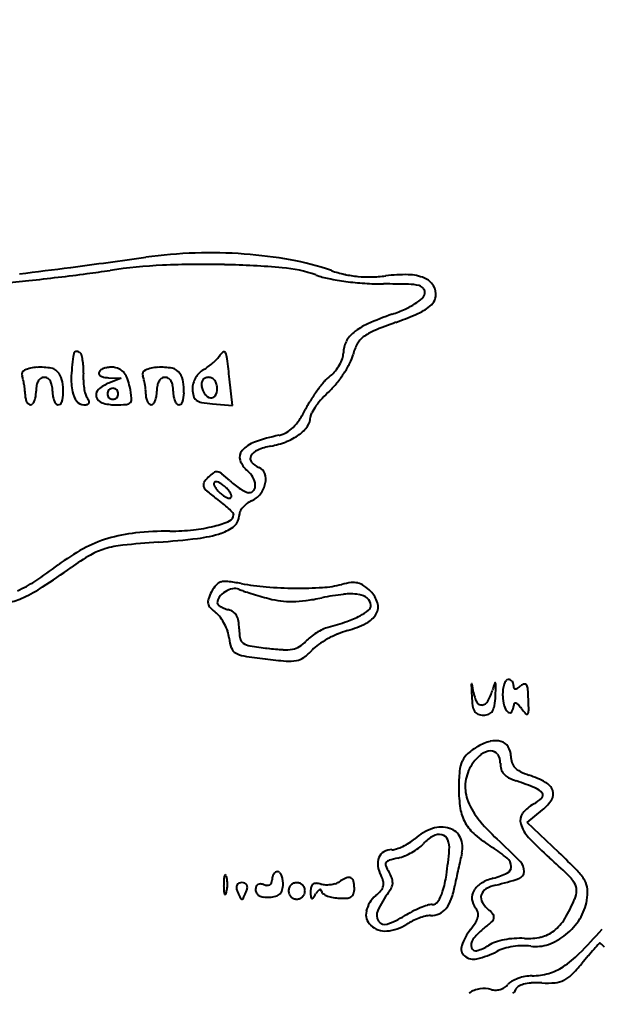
# Model space of a CAD drawing. Header units: millimetres. Extents: x 56222 to 3066687, y -650199 to -121287.
# Drawn here: x 135221.38 to 135228.32, y -182836.89 to -182825.27 of the extents above; entities that cross this region are included whole.
import ezdxf

# ---------------------------------------------------------------- set-up
doc = ezdxf.new("R2010")
doc.units = ezdxf.units.MM
doc.header["$MEASUREMENT"] = 0

msp = doc.modelspace()

# ---------------------------------------------------------------- linework, layer by layer
for p, q in [((135222.44, -182829.545), (135222.591, -182829.549)), ((135222.591, -182829.549), (135222.444, -182829.609)), ((135223.921, -182829.876), (135223.887, -182829.561)), ((135223.683, -182829.856), (135223.921, -182829.876)), ((135227.446, -182834.858), (135227.627, -182834.709)), ((135227.822, -182835.216), (135227.446, -182834.858))]:
    msp.add_line(p, q)
for centre, radius, start, end in [((135192.667, -182604.85), 225.293, 277.47815, 277.70871), ((135223.673, -182833.919), 5.866, 91.9104, 97.7086), ((135223.664, -182833.644), 5.591, 85.8991, 91.9104), ((135223.702, -182833.119), 5.064, 79.6001, 85.8992), ((135223.347, -182834.127), 5.931, 92.5025, 98.5994), ((135223.577, -182839.398), 11.207, 88.7156, 92.5025), ((135223.577, -182839.433), 11.241, 85.1983, 88.7157), ((135223.995, -182831.522), 3.441, 71.1844, 79.6001), ((135215.422, -182778.207), 50.449, 276.7781, 277.4782), ((135217.951, -182795.869), 32.708, 276.8303, 277.4374), ((135220.409, -182814.698), 13.719, 277.4375, 278.5994), ((135224.384, -182829.817), 1.592, 70.3155, 85.1983), ((135225.293, -182827.276), 1.107, 250.3154, 258.57), ((135225.595, -182826.825), 1.522, 251.1844, 257.4141), ((135225.544, -182827.055), 1.286, 257.4141, 264.4815), ((135225.548, -182827.012), 1.329, 264.4816, 271.4246), ((135225.538, -182826.588), 1.754, 271.4247, 277.0649), ((135225.981, -182830.167), 1.853, 88.6609, 97.065), ((135226.012, -182828.849), 0.535, 67.4658, 88.661), ((135219.413, -182809.367), 19.131, 275.3033, 276.2267), ((135217.827, -182794.837), 33.747, 276.2267, 276.8303), ((135225.669, -182825.42), 3, 258.57, 262.4907), ((135225.734, -182824.921), 3.504, 262.4908, 266.1996), ((135225.736, -182824.902), 3.523, 266.1996, 269.8934), ((135225.704, -182841.633), 13.208, 88.6093, 89.8934), ((135226.01, -182829.047), 0.619, 76.7376, 88.6094), ((135226.13, -182828.538), 0.0954, 36.6502, 76.7375), ((135226.129, -182828.568), 0.23, 32.0673, 67.4657), ((135226.16, -182828.549), 0.194, 351.8186, 32.0672), ((135226.119, -182828.521), 0.103, 312.4453, 349.1062), ((135226.146, -182828.526), 0.0759, 349.1062, 36.6502), ((135225.596, -182827.853), 0.955, 294.1181, 302.3019), ((135225.794, -182828.166), 0.584, 302.302, 312.4452), ((135226.057, -182828.44), 0.337, 302.8778, 320.5952), ((135226.195, -182828.554), 0.158, 320.5952, 351.8186), ((135227.31, -182832.923), 4.393, 109.6712, 113.744), ((135225.104, -182826.754), 2.159, 289.6711, 294.1181), ((135224.092, -182823.98), 5.218, 289.9924, 292.6843), ((135225.772, -182827.999), 0.862, 292.6843, 302.8778), ((135225.853, -182829.611), 0.775, 113.744, 128.4513), ((135228.209, -182835.297), 6.825, 109.9924, 112.3731), ((135225.58, -182829.267), 0.336, 128.4513, 152.9827), ((135225.829, -182829.513), 0.57, 112.3731, 127.0469), ((135225.544, -182829.249), 0.295, 152.9826, 180), ((135225.931, -182829.417), 0.586, 152.0182, 165.4727), ((135225.64, -182829.263), 0.256, 127.0469, 152.0182), ((135224.728, -182829.689), 2.737, 170.9438, 176.5185), ((135222.059, -182829.264), 0.0346, 139.1046, 170.9439), ((135222.056, -182829.26), 0.0295, 103.228, 139.1047), ((135222.059, -182829.274), 0.0434, 74.8656, 103.228), ((135222.047, -182829.318), 0.0889, 58.2825, 74.8656), ((135222.066, -182829.287), 0.0532, 19.0668, 58.2826), ((135223.949, -182829.409), 0.221, 129.4753, 147.5755), ((135223.82, -182829.253), 0.0193, 24.81, 129.4752), ((135223.611, -182829.349), 0.25, 7.0926, 24.81), ((135225.045, -182829.249), 0.203, 340.8183, 0), ((135221.715, -182829.409), 0.424, 10.5672, 19.0669), ((135221.581, -182829.434), 0.56, 2.6312, 10.5671), ((135223.18, -182828.784), 0.775, 305.4573, 310.5812), ((135223.224, -182828.836), 0.707, 310.5813, 315.8241), ((135223.56, -182829.161), 0.24, 315.8242, 327.5756), ((135209.39, -182831.119), 14.581, 6.1342, 7.0927), ((135224.805, -182829.165), 0.457, 330.3513, 340.8184), ((135224.166, -182828.778), 1.303, 326.8984, 332.9387), ((135224.889, -182829.147), 0.49, 332.9388, 345.4726), ((135221.457, -182829.504), 0.0538, 111.8686, 200.9936), ((135221.614, -182829.894), 0.474, 93.5963, 111.8686), ((135221.627, -182830.11), 0.69, 79.1137, 93.5964), ((135221.731, -182829.572), 0.142, 32.4491, 79.1137), ((135221.612, -182829.647), 0.283, 10.5385, 32.4492), ((135222.941, -182829.542), 0.802, 176.4339, 182.6874), ((135221.363, -182829.444), 0.779, 356.434, 2.6312), ((135222.363, -182829.491), 0.037, 148.2826, 192.8758), ((135222.364, -182829.491), 0.0388, 192.8758, 235.909), ((135222.392, -182829.509), 0.0715, 118.6788, 148.2826), ((135222.456, -182829.625), 0.204, 105.1396, 118.6789), ((135222.471, -182829.681), 0.261, 93.0391, 105.1397), ((135222.472, -182829.706), 0.287, 81.75, 93.0392), ((135222.486, -182829.61), 0.189, 60.7395, 81.75), ((135222.495, -182829.593), 0.17, 38.0016, 60.7396), ((135222.431, -182829.644), 0.252, 19.9979, 38.0016), ((135222.901, -182829.504), 0.0538, 111.8686, 200.9936), ((135223.057, -182829.894), 0.474, 93.5963, 111.8686), ((135223.071, -182830.11), 0.69, 79.1137, 93.5964), ((135223.174, -182829.572), 0.142, 32.4491, 79.1137), ((135223.056, -182829.647), 0.283, 10.5385, 32.4492), ((135223.744, -182829.696), 0.302, 136.7266, 150.2551), ((135223.678, -182829.634), 0.211, 119.0081, 136.7266), ((135223.299, -182828.951), 0.57, 299.0081, 305.4572), ((135224.849, -182829.213), 0.394, 308.1886, 320.3039), ((135224.763, -182829.141), 0.506, 320.3038, 330.3514), ((135224.074, -182828.718), 1.412, 320.9941, 326.8984), ((135221.085, -182829.647), 0.345, 13.2005, 20.9936), ((135220.571, -182829.768), 0.873, 9.3011, 13.2005), ((135221.737, -182829.666), 0.158, 149.0362, 169.1998), ((135221.683, -182829.634), 0.0962, 122.0077, 149.0362), ((135221.673, -182829.618), 0.0767, 90, 122.0076), ((135221.673, -182829.618), 0.0767, 57.9924, 90), ((135221.663, -182829.634), 0.0962, 30.9638, 57.9923), ((135221.609, -182829.666), 0.158, 10.8002, 30.9638), ((135221.313, -182829.703), 0.587, 357.8561, 10.5385), ((135222.734, -182829.568), 0.739, 176.5185, 191.2897), ((135222.936, -182829.542), 0.797, 182.6873, 188.9718), ((135222.599, -182829.994), 0.415, 111.8977, 132.0463), ((135222.401, -182829.436), 0.104, 235.9091, 259.2362), ((135222.45, -182829.18), 0.365, 259.2363, 268.4276), ((135222.02, -182829.793), 0.689, 11.4917, 19.9978), ((135222.528, -182829.647), 0.345, 13.2005, 20.9936), ((135222.014, -182829.768), 0.873, 9.3011, 13.2005), ((135223.18, -182829.666), 0.158, 149.0362, 169.1998), ((135223.127, -182829.634), 0.0962, 122.0077, 149.0362), ((135223.116, -182829.618), 0.0767, 90, 122.0076), ((135223.116, -182829.618), 0.0767, 57.9924, 90), ((135223.106, -182829.634), 0.0962, 30.9638, 57.9923), ((135223.053, -182829.666), 0.158, 10.8002, 30.9638), ((135222.756, -182829.703), 0.587, 357.8561, 10.5385), ((135223.68, -182829.679), 0.236, 163.6367, 180), ((135223.75, -182829.7), 0.309, 150.2551, 163.6365), ((135223.685, -182829.625), 0.133, 171.9433, 190.9757), ((135223.629, -182829.617), 0.0763, 143.1378, 171.9434), ((135223.623, -182829.613), 0.0695, 112.6503, 143.1378), ((135223.636, -182829.644), 0.103, 90, 112.6504), ((135223.636, -182829.63), 0.0895, 62.5746, 90), ((135223.632, -182829.638), 0.0985, 37.06, 62.5746), ((135223.608, -182829.657), 0.129, 15.2005, 37.0599), ((135226.288, -182830.693), 1.68, 138.8791, 143.3139), ((135225.411, -182829.928), 0.516, 128.1886, 138.8791), ((135224.397, -182828.98), 0.996, 313.3233, 320.994), ((135220.524, -182829.775), 0.921, 5.4487, 9.3011), ((135220.864, -182829.743), 0.58, 360, 5.4487), ((135221.161, -182829.705), 0.414, 351.2653, 0), ((135221.94, -182829.705), 0.365, 169.1998, 180), ((135221.406, -182829.705), 0.365, 360, 10.8002), ((135222.185, -182829.705), 0.414, 180, 188.7347), ((135221.442, -182829.708), 0.459, 343.8974, 357.8561), ((135222.28, -182829.658), 0.276, 191.2897, 217.5214), ((135222.81, -182829.562), 0.67, 188.9717, 195.5042), ((135222.379, -182829.75), 0.0873, 132.0464, 195.8084), ((135222.492, -182829.738), 0.0651, 157.376, 180), ((135222.493, -182829.738), 0.0661, 134.9999, 157.3759), ((135222.493, -182829.738), 0.0661, 112.6241, 135.0001), ((135222.493, -182829.737), 0.0651, 90, 112.624), ((135222.493, -182829.737), 0.0651, 67.376, 90), ((135222.493, -182829.738), 0.0661, 44.9999, 67.3759), ((135222.493, -182829.738), 0.0661, 22.6241, 45.0001), ((135222.493, -182829.738), 0.0651, 360, 22.624), ((135220.894, -182830.022), 1.838, 7.2629, 11.4917), ((135221.968, -182829.775), 0.921, 5.4487, 9.3011), ((135222.307, -182829.743), 0.58, 360, 5.4487), ((135222.604, -182829.705), 0.414, 351.2653, 0), ((135223.383, -182829.705), 0.365, 169.1998, 180), ((135222.849, -182829.705), 0.365, 360, 10.8002), ((135223.628, -182829.705), 0.414, 180, 188.7347), ((135222.885, -182829.708), 0.459, 343.8974, 357.8561), ((135223.777, -182829.679), 0.332, 180, 194.5119), ((135223.804, -182829.602), 0.255, 190.9757, 214.0036), ((135223.586, -182829.678), 0.154, 327.9553, 0.0001), ((135223.531, -182829.678), 0.209, 0, 15.2005), ((135226.43, -182830.799), 1.856, 143.3139, 147.6557), ((135226.096, -182830.781), 1.48, 133.3233, 138.1149), ((135221.685, -182829.743), 0.242, 180, 191.486), ((135221.6, -182829.76), 0.155, 191.4859, 207.5339), ((135221.548, -182829.787), 0.0969, 207.5339, 228.1677), ((135221.425, -182829.769), 0.141, 321.0439, 338.1986), ((135221.331, -182829.731), 0.242, 338.1985, 351.2652), ((135222.015, -182829.731), 0.242, 188.7348, 201.8015), ((135221.921, -182829.769), 0.141, 201.8014, 218.9561), ((135221.837, -182829.822), 0.047, 270, 343.8973), ((135222.147, -182829.76), 0.109, 217.5214, 270), ((135222.302, -182829.703), 0.142, 195.5042, 216.1105), ((135222.025, -182829.905), 0.2, 23.8935, 36.1105), ((135222.182, -182829.836), 0.0285, 282.9615, 334.2254), ((135222.181, -182829.836), 0.0299, 334.2255, 23.8936), ((135222.396, -182829.746), 0.105, 195.8085, 252.4172), ((135222.517, -182829.361), 0.508, 252.4172, 270), ((135222.492, -182829.738), 0.0651, 180, 202.624), ((135222.493, -182829.737), 0.0661, 202.6241, 225.0001), ((135222.493, -182829.737), 0.0661, 224.9999, 247.3759), ((135222.493, -182829.738), 0.0651, 247.376, 270), ((135222.493, -182829.738), 0.0651, 270, 292.624), ((135222.493, -182829.737), 0.0661, 292.6241, 315.0001), ((135222.493, -182829.737), 0.0661, 314.9999, 337.3759), ((135222.493, -182829.738), 0.0651, 337.376, 0), ((135222.651, -182829.797), 0.0676, 274.031, 320.1462), ((135222.652, -182829.798), 0.0657, 320.1463, 7.2628), ((135223.128, -182829.743), 0.242, 180, 191.486), ((135223.043, -182829.76), 0.155, 191.4859, 207.5339), ((135222.992, -182829.787), 0.0969, 207.5339, 228.1677), ((135222.868, -182829.769), 0.141, 321.0439, 338.1986), ((135222.774, -182829.731), 0.242, 338.1985, 351.2652), ((135223.458, -182829.731), 0.242, 188.7348, 201.8015), ((135223.365, -182829.769), 0.141, 201.8014, 218.9561), ((135223.28, -182829.822), 0.047, 270, 343.8973), ((135223.54, -182829.74), 0.0881, 194.512, 233.4389), ((135223.58, -182829.687), 0.155, 233.4389, 260.0857), ((135223.804, -182828.407), 1.454, 260.0857, 265.2264), ((135223.673, -182829.69), 0.0961, 214.0036, 261.6142), ((135223.667, -182829.729), 0.0576, 261.6141, 327.9554), ((135226.059, -182830.564), 1.417, 147.6556, 152.971), ((135225.846, -182830.557), 1.145, 138.1149, 143.9244), ((135221.509, -182829.831), 0.0376, 228.1678, 270), ((135221.509, -182829.837), 0.0323, 270, 321.0438), ((135221.837, -182829.837), 0.0323, 218.9562, 270), ((135222.147, -182829.685), 0.184, 270, 282.9616), ((135222.517, -182827.903), 1.966, 270, 274.0309), ((135222.952, -182829.831), 0.0376, 228.1678, 270), ((135222.952, -182829.837), 0.0323, 270, 321.0438), ((135223.28, -182829.837), 0.0323, 218.9562, 270), ((135223.606, -182829.313), 1.337, 326.6323, 332.971), ((135224.955, -182830.014), 0.1, 149.7107, 180.0001), ((135225.691, -182830.444), 0.952, 143.9244, 149.7107), ((135224.259, -182829.743), 0.554, 314.3987, 326.6323), ((135224.667, -182830.014), 0.187, 324.6011, 360), ((135224.41, -182829.92), 0.321, 282.0653, 299.2974), ((135224.38, -182829.866), 0.382, 299.2973, 314.3987), ((135224.452, -182829.861), 0.452, 306.238, 324.6011), ((135224.306, -182830.655), 0.36, 109.2228, 138.3299), ((135224.98, -182832.589), 2.409, 102.0652, 109.2228), ((135224.191, -182829.35), 1.03, 280.5131, 291.3438), ((135224.321, -182829.682), 0.673, 291.3438, 306.238), ((135224.124, -182830.493), 0.117, 138.33, 198.9283), ((135224.288, -182830.562), 0.166, 112.7242, 150.557), ((135224.518, -182831.11), 0.76, 100.5131, 112.7241), ((135224.281, -182830.439), 0.283, 198.9283, 230.3098), ((135224.201, -182830.513), 0.0658, 150.5571, 219.4893), ((135223.906, -182830.89), 0.304, 30.7122, 50.3098), ((135224.31, -182830.423), 0.207, 219.4894, 249.0064), ((135224.193, -182830.73), 0.122, 19.6588, 69.0064), ((135223.891, -182830.993), 0.365, 135, 147.8714), ((135223.971, -182831.073), 0.478, 124.9115, 135), ((135223.735, -182830.734), 0.0653, 81.1803, 124.9116), ((135223.728, -182830.778), 0.11, 50.7742, 81.1802), ((135222.673, -182832.07), 1.777, 46.7882, 50.7742), ((135224.518, -182830.107), 0.917, 226.7882, 232.0864), ((135223.99, -182830.84), 0.206, 4.4949, 30.7122), ((135224.102, -182830.762), 0.218, 347.7858, 19.6589), ((135223.627, -182830.827), 0.0528, 147.8714, 201.3921), ((135223.694, -182830.801), 0.125, 201.3919, 230.5175), ((135223.726, -182830.812), 0.0258, 142.2134, 189.2724), ((135223.788, -182830.802), 0.0885, 189.2723, 211.2023), ((135223.723, -182830.81), 0.0224, 90, 142.2134), ((135223.983, -182830.684), 0.317, 211.2024, 219.6902), ((135223.723, -182830.861), 0.0736, 65.1998, 90.0001), ((135224.02, -182830.653), 0.365, 219.6902, 227.8841), ((135223.633, -182831.057), 0.29, 56.2497, 65.1998), ((135223.597, -182831.112), 0.355, 47.8841, 56.2497), ((135223.59, -182831.119), 0.365, 39.6902, 47.8841), ((135223.627, -182831.088), 0.317, 31.2024, 39.6902), ((135224.433, -182830.215), 0.779, 232.0865, 238.0732), ((135224.362, -182830.33), 0.644, 238.0732, 244.1849), ((135224.121, -182830.849), 0.0693, 270, 323.4632), ((135224.097, -182830.832), 0.0989, 323.4633, 4.4949), ((135224.013, -182830.743), 0.309, 321.8788, 347.7859), ((135225.433, -182828.689), 2.861, 230.5175, 233.5233), ((135222.568, -182832.565), 1.959, 50.6286, 53.5233), ((135224.014, -182830.66), 0.355, 227.8841, 236.2497), ((135223.978, -182830.714), 0.29, 236.2497, 245.1998), ((135223.887, -182830.911), 0.0736, 245.1998, 270.0001), ((135223.887, -182830.962), 0.0224, 270, 322.2134), ((135223.822, -182830.97), 0.0885, 9.2723, 31.2023), ((135223.884, -182830.96), 0.0258, 322.2134, 9.2724), ((135224.121, -182830.827), 0.0914, 244.1849, 269.9999), ((135224.039, -182830.763), 0.276, 293.6881, 321.8788), ((135223.038, -182831.992), 1.218, 46.4969, 50.6287), ((135223.005, -182832.027), 1.266, 43.2618, 46.497), ((135224.233, -182831.251), 0.244, 140.3486, 154.5667), ((135224.269, -182831.28), 0.29, 127.2384, 140.3485), ((135224.261, -182831.27), 0.278, 113.6882, 127.2385), ((135223.857, -182831.183), 0.079, 293.2615, 360), ((135223.902, -182831.183), 0.0347, 360, 43.2618), ((135223.845, -182831.194), 0.157, 310.1273, 0), ((135224.114, -182831.194), 0.112, 154.5668, 180), ((135223.272, -182829.633), 1.739, 276.0475, 284.3675), ((135223.392, -182830.1), 1.258, 284.3676, 293.2614), ((135223.644, -182830.955), 0.47, 288.0754, 310.1273), ((135222.883, -182832.961), 1.561, 106.8053, 118.5267), ((135222.951, -182833.183), 1.793, 95.9986, 106.8052), ((135223.175, -182835.319), 3.941, 90, 95.9985), ((135222.335, -182821.846), 9.689, 274.1379, 276.9411), ((135223.175, -182828.715), 2.663, 270, 276.0474), ((135223.324, -182829.978), 1.498, 276.9411, 288.0754), ((135223.266, -182833.664), 2.362, 118.5268, 127.121), ((135222.609, -182832.314), 0.755, 106.2364, 120.5351), ((135222.732, -182832.736), 1.195, 95.8112, 106.2364), ((135224.082, -182846.003), 14.531, 94.138, 95.8112), ((135223.918, -182834.533), 3.332, 120.5351, 125.2843), ((135218.666, -182827.587), 5.259, 303.3939, 307.121), ((135215.821, -182823.09), 10.686, 303.0747, 305.2844), ((135220.86, -182830.915), 1.273, 292.7019, 303.394), ((135220.676, -182830.545), 1.79, 294.7917, 303.0747), ((135224.065, -182832.312), 0.445, 139.3754, 151.8451), ((135223.816, -182832.098), 0.117, 105.627, 139.3754), ((135223.842, -182832.192), 0.214, 83.2278, 105.6269), ((135223.581, -182834.387), 2.424, 79.4538, 83.2279), ((135224.558, -182829.141), 2.912, 259.4539, 265.4436), ((135224.711, -182827.215), 4.844, 265.4436, 269.5348), ((135224.709, -182827.484), 4.575, 269.5349, 273.615), ((135224.919, -182830.807), 1.246, 273.6151, 284.3564), ((135225.442, -182832.851), 0.864, 96.7205, 104.3563), ((135225.368, -182832.223), 0.232, 76.4281, 96.7204), ((135225.374, -182832.2), 0.208, 54.6711, 76.4281), ((135225.137, -182832.534), 0.618, 44.9999, 54.6712), ((135221.059, -182831.376), 0.875, 281.9889, 294.7917), ((135224.245, -182832.409), 0.65, 151.8451, 160.0422), ((135223.853, -182832.236), 0.113, 141.6493, 180), ((135223.982, -182832.339), 0.278, 122.0435, 141.6494), ((135223.986, -182832.345), 0.286, 102.707, 122.0435), ((135223.951, -182832.19), 0.127, 67.2439, 102.707), ((135224.293, -182831.375), 0.757, 247.244, 251.6894), ((135225.612, -182827.388), 4.957, 251.6894, 252.7986), ((135225.791, -182826.81), 5.562, 252.7987, 253.9306), ((135225.788, -182826.821), 5.55, 253.9306, 255.0643), ((135224.442, -182829.522), 2.709, 277.6316, 281.6701), ((135225.597, -182835.116), 3.003, 96.6266, 101.6701), ((135225.329, -182832.813), 0.685, 81.5137, 96.6265), ((135225.397, -182832.363), 0.23, 52.5577, 81.5137), ((135225.339, -182832.331), 0.331, 17.0069, 45), ((135223.731, -182832.222), 0.102, 160.0422, 192.1607), ((135223.732, -182832.222), 0.103, 192.1607, 224.0861), ((135223.766, -182832.236), 0.0264, 180, 227.8869), ((135223.878, -182832.112), 0.194, 227.8869, 238.9021), ((135223.925, -182832.035), 0.284, 238.902, 248.4617), ((135224.624, -182831.187), 1.032, 255.0643, 263.0136), ((135224.627, -182831.157), 1.062, 263.0136, 270.795), ((135224.623, -182830.879), 1.34, 270.795, 277.6316), ((135225.473, -182832.263), 0.103, 360, 52.5577), ((135225.498, -182832.263), 0.0781, 308.7763, 0), ((135225.501, -182832.282), 0.163, 329.4167, 17.0069), ((135224.136, -182831.831), 0.665, 224.0862, 232.1476), ((135223.556, -182832.576), 0.279, 36.482, 52.1476), ((135223.982, -182831.89), 0.44, 248.4618, 255.3451), ((135223.822, -182832.503), 0.194, 55.7416, 75.345), ((135223.855, -182832.454), 0.134, 29.9054, 55.7417), ((135223.805, -182832.482), 0.192, 9.1221, 29.9055), ((135224.896, -182831.323), 1.2, 289.1239, 297.3458), ((135225.172, -182831.857), 0.599, 297.3457, 308.7764), ((135225.384, -182832.213), 0.299, 297.1265, 329.4168), ((135223.324, -182832.748), 0.567, 27.277, 36.482), ((135223.298, -182832.761), 0.597, 18.2501, 27.277), ((135223.424, -182832.544), 0.578, 360, 9.1221), ((135223.977, -182828.671), 4.007, 285.7748, 289.1239), ((135224.98, -182831.425), 1.184, 285.5187, 297.1265), ((135223.485, -182832.699), 0.4, 6.0472, 18.25), ((135224.601, -182832.544), 0.599, 180, 191.0294), ((135225.369, -182833.298), 0.832, 122.114, 128.0566), ((135225.358, -182833.281), 0.812, 116.1288, 122.1139), ((135225.172, -182832.903), 0.39, 105.7747, 116.1288), ((135225.707, -182833.844), 1.345, 113.0812, 118.865), ((135225.548, -182833.472), 0.94, 105.5187, 113.0813), ((135224.412, -182832.601), 0.532, 186.0472, 198.9252), ((135224.102, -182832.641), 0.0905, 191.0294, 235.5179), ((135224.164, -182832.55), 0.201, 235.5179, 260.763), ((135224.921, -182827.896), 4.916, 260.763, 263.2457), ((135224.598, -182832.549), 0.242, 280.4322, 301.4354), ((135224.536, -182832.448), 0.361, 301.4353, 317.0268), ((135225.151, -182833.021), 0.48, 128.0566, 137.0268), ((135225.217, -182833.12), 0.47, 124.7765, 137.001), ((135225.658, -182833.755), 1.243, 118.8649, 124.7765), ((135224.013, -182832.738), 0.11, 198.9251, 240.2257), ((135224.103, -182832.581), 0.291, 240.2257, 261.0373), ((135225.257, -182825.26), 7.703, 261.0373, 262.9766), ((135224.71, -182829.681), 3.118, 263.2456, 266.6661), ((135224.556, -182832.322), 0.473, 266.6662, 280.4322), ((135224.368, -182832.328), 0.691, 306.1808, 317.0009), ((135225.095, -182826.578), 6.374, 262.9766, 265.2274), ((135224.602, -182832.477), 0.455, 265.2273, 280.7232), ((135224.646, -182832.709), 0.219, 280.7232, 306.1808), ((135226.816, -182833.219), 0.0396, 154.996, 182.0031), ((135250.739, -182832.382), 23.977, 182.003, 182.3042), ((135226.783, -182833.203), 0.00292, 9.9366, 154.9962), ((135217.083, -182834.903), 9.85, 9.3583, 9.9365), ((135229.696, -182834.066), 2.78, 161.6917, 163.4772), ((135227.062, -182833.195), 0.00521, 26.159, 161.6919), ((135215.505, -182832.712), 11.578, 356.8595, 357.4941), ((135227.019, -182833.216), 0.0531, 357.494, 26.1588), ((135227.488, -182833.313), 0.335, 161.565, 172.7542), ((135227.356, -182833.269), 0.196, 147.2118, 161.5651), ((135227.217, -182833.179), 0.03, 90, 147.2116), ((135227.217, -182833.208), 0.0583, 64.5571, 90), ((135227.213, -182833.216), 0.0672, 41.6983, 64.557), ((135227.208, -182833.22), 0.0742, 20.0831, 41.6984), ((135227.201, -182833.223), 0.0819, 359.9999, 20.083), ((135227.435, -182833.306), 0.105, 103.9014, 129.6901), ((135227.416, -182833.229), 0.025, 29.9381, 103.9015), ((135227.33, -182833.278), 0.124, 4.7892, 29.938), ((135227.212, -182833.233), 0.415, 189.3583, 206.7685), ((135226.417, -182833.094), 0.64, 330.5284, 343.4772), ((135227.749, -182833.346), 0.598, 172.7542, 180), ((135227.372, -182833.223), 0.09, 180, 199.293), ((135227.303, -182833.247), 0.016, 199.2931, 268.1946), ((135227.303, -182833.221), 0.0424, 268.1946, 303.8513), ((135227.048, -182832.84), 0.501, 303.8512, 309.6902), ((135225.33, -182833.446), 2.13, 1.6236, 4.7892), ((135228.015, -182833.297), 1.234, 182.3042, 187.7891), ((135226.898, -182833.392), 0.0632, 206.7685, 276.2818), ((135226.895, -182833.364), 0.0917, 276.2819, 330.5284), ((135225.864, -182833.28), 1.204, 351.26, 356.8594), ((135227.583, -182833.346), 0.431, 180, 195.7736), ((135227.32, -182833.462), 0.0352, 139.2023, 178.5425), ((135227.305, -182833.449), 0.0158, 68.3059, 139.2023), ((135227.281, -182833.509), 0.0802, 43.3582, 68.306), ((135226.954, -182833.818), 0.53, 37.1699, 43.3582), ((135221.459, -182833.556), 6.004, 0.2846, 1.6237), ((135226.96, -182833.441), 0.17, 187.789, 211.4527), ((135226.886, -182833.486), 0.083, 211.4526, 249.1822), ((135226.922, -182833.392), 0.184, 249.1823, 270), ((135226.922, -182833.395), 0.181, 270, 291.0863), ((135226.956, -182833.484), 0.0859, 291.0862, 327.9413), ((135226.881, -182833.437), 0.174, 327.9412, 351.26), ((135227.319, -182833.421), 0.157, 195.7736, 229.2616), ((135227.236, -182833.517), 0.0304, 229.2616, 325.8522), ((135227.149, -182833.458), 0.136, 325.8522, 358.5425), ((135228.113, -182832.939), 0.924, 217.1698, 222.3006), ((135227.44, -182833.552), 0.014, 222.3005, 323.3566), ((135227.405, -182833.526), 0.0571, 323.3566, 0.2846), ((135227.139, -182834.439), 0.566, 103.8464, 119.9971), ((135227.063, -182834.129), 0.248, 73.9044, 103.8464), ((135227.089, -182834.039), 0.154, 33.7107, 73.9045), ((135226.91, -182834.232), 0.264, 131.0685, 155.4852), ((135227.237, -182834.607), 0.761, 119.9972, 131.0684), ((135227.019, -182834.205), 0.202, 93.0885, 129.0296), ((135227.013, -182834.1), 0.0966, 35.5939, 93.0884), ((135227.055, -182834.062), 0.195, 360, 33.7108), ((135227.016, -182834.281), 0.381, 155.4853, 174.7141), ((135227.22, -182834.453), 0.521, 129.0296, 146.7661), ((135226.953, -182834.143), 0.171, 357.9628, 35.5939), ((135227.348, -182834.157), 0.224, 177.9629, 196.5198), ((135227.524, -182834.062), 0.274, 179.9999, 196.9245), ((135227.408, -182834.097), 0.153, 196.9245, 223.137), ((135228.928, -182834.458), 2.301, 174.7142, 179.7967), ((135227.192, -182834.435), 0.488, 146.7662, 172.2365), ((135227.274, -182834.179), 0.147, 196.5198, 221.9444), ((135227.46, -182834.048), 0.224, 223.1371, 243.7768), ((135227.744, -182833.47), 0.868, 243.7767, 251.3144), ((135227.166, -182834.431), 0.462, 172.2365, 198.7761), ((135227.32, -182834.138), 0.209, 221.9443, 242.4867), ((135227.525, -182833.743), 0.654, 242.4867, 251.2604), ((135225.8, -182838.829), 4.717, 68.2706, 71.2604), ((135227.055, -182835.508), 1.283, 61.6138, 71.3143), ((135227.577, -182834.542), 0.185, 21.0832, 61.6138), ((135228.161, -182834.455), 1.534, 179.7967, 188.8472), ((135227.478, -182834.618), 0.183, 36.8266, 68.2707), ((135227.638, -182834.519), 0.12, 326.9437, 21.0833), ((135227.444, -182834.337), 0.755, 198.776, 218.5373), ((135227.316, -182834.245), 0.443, 297.6524, 313.3655), ((135227.589, -182834.534), 0.0449, 313.3654, 36.8266), ((135227.272, -182834.28), 0.556, 309.5975, 326.9437), ((135227.145, -182834.613), 0.506, 188.8473, 209.5383), ((135227.704, -182834.985), 0.392, 117.6524, 142.8384), ((135228.605, -182833.411), 2.24, 218.5373, 227.3206), ((135227.504, -182834.834), 0.142, 142.8383, 196.5628), ((135226.509, -182835.522), 0.622, 108.4559, 130.9349), ((135226.419, -182835.251), 0.337, 72.8681, 108.4559), ((135226.457, -182835.129), 0.209, 24.8773, 72.8681), ((135227.167, -182834.601), 0.531, 209.5384, 229.5994), ((135227.758, -182834.758), 0.407, 196.5628, 223.2993), ((135225.716, -182834.607), 0.589, 302.7843, 310.935), ((135226.548, -182835.422), 0.462, 119.6091, 137.8553), ((135226.392, -182835.147), 0.146, 76.5697, 119.6091), ((135226.402, -182835.103), 0.101, 21.9325, 76.5697), ((135226.255, -182835.162), 0.26, 354.9142, 21.9325), ((135226.392, -182835.159), 0.28, 346.2773, 24.8772), ((135227.979, -182833.646), 1.784, 229.5995, 237.7369), ((135222.02, -182840.553), 7.474, 44.3755, 47.3206), ((135230.452, -182832.219), 4.109, 223.2993, 228.1926), ((135225.827, -182835.372), 0.189, 90, 120.2679), ((135225.827, -182834.996), 0.188, 270, 287.9935), ((135225.699, -182834.602), 0.601, 287.9935, 295.5462), ((135225.661, -182834.522), 0.69, 295.5462, 302.7844), ((135225.681, -182834.527), 0.79, 299.2791, 306.1429), ((135225.919, -182834.852), 0.387, 306.143, 317.8553), ((135220.699, -182834.668), 5.838, 351.9395, 354.9141), ((135226.101, -182836.622), 1.734, 50.3792, 57.7369), ((135225.848, -182835.35), 0.19, 157.675, 188.9886), ((135225.804, -182835.332), 0.142, 120.2679, 157.6749), ((135225.814, -182835.375), 0.0676, 106.8118, 147.1414), ((135226.204, -182836.665), 1.415, 102.3875, 106.8118), ((135225.797, -182834.814), 0.48, 282.3876, 292.4736), ((135225.671, -182834.508), 0.811, 292.4735, 299.2792), ((135237.192, -182837.695), 10.814, 167.2687, 167.8341), ((135231.622, -182836.436), 5.103, 166.2772, 167.2687), ((135227.124, -182835.387), 0.131, 1.8312, 50.3792), ((135221.639, -182842.073), 9.111, 46.353, 48.1926), ((135221.726, -182841.615), 8.838, 44.3925, 46.3889), ((135226.021, -182835.322), 0.366, 188.9885, 208.155), ((135225.793, -182835.361), 0.0426, 147.1413, 203.1014), ((135226.24, -182835.171), 0.528, 203.1015, 211.9852), ((135237.279, -182837.713), 10.903, 167.8341, 168.3986), ((135227.17, -182835.385), 0.0853, 296.5255, 1.8312), ((135227.246, -182835.439), 0.163, 358.1607, 44.3756), ((135225.049, -182835.595), 1.231, 177.4088, 180.7076), ((135224.034, -182835.549), 0.215, 165.3943, 177.4088), ((135223.837, -182835.497), 0.0113, 91.586, 165.3944), ((135223.837, -182835.498), 0.0123, 22.0279, 91.586), ((135223.698, -182835.555), 0.162, 7.6587, 22.0279), ((135223.433, -182835.59), 0.429, 0.7076, 7.6587), ((135224.296, -182835.542), 0.1, 338.4929, 0), ((135224.536, -182835.542), 0.141, 164.826, 180), ((135224.501, -182835.532), 0.104, 145.7485, 164.826), ((135224.478, -182835.517), 0.0758, 123.0612, 145.7486), ((135224.461, -182835.492), 0.0459, 90, 123.0612), ((135224.461, -182835.48), 0.0341, 42.6163, 90.0001), ((135224.399, -182835.538), 0.119, 23.9475, 42.6161), ((135224.324, -182835.571), 0.201, 9.7188, 23.9474), ((135224.193, -182835.593), 0.334, 359.982, 9.7187), ((135225.568, -182836.163), 0.702, 113.9034, 122.3578), ((135225.312, -182835.586), 0.0712, 68.5645, 113.9034), ((135225.319, -182835.569), 0.0524, 12.6498, 68.5646), ((135225.433, -182835.637), 0.302, 14.4207, 28.155), ((135225.398, -182835.697), 0.464, 22.4535, 31.9852), ((135225.696, -182835.573), 0.141, 359.3373, 22.4535), ((135225.255, -182835.313), 1.236, 342.5322, 351.9395), ((135232.041, -182836.638), 5.556, 168.3987, 169.3335), ((135227.176, -182836.052), 0.545, 104.5273, 120.7572), ((135226.823, -182834.69), 0.862, 284.5273, 296.5255), ((135226.492, -182832.972), 2.696, 282.3592, 288.4558), ((135227.316, -182835.442), 0.0924, 288.4558, 358.1607), ((135227.577, -182835.848), 0.508, 31.2927, 46.3531), ((135227.599, -182835.866), 0.619, 30.4707, 44.3925), ((135225.185, -182835.593), 1.368, 180.7077, 183.6463), ((135223.518, -182835.604), 0.343, 345.3943, 353.9471), ((135223.393, -182835.591), 0.47, 353.947, 0.7076), ((135224.025, -182835.632), 0.0555, 150.1261, 183.8927), ((135224.107, -182835.626), 0.138, 183.8927, 200.9937), ((135224.017, -182835.627), 0.0467, 112.5213, 150.1262), ((135224.035, -182835.67), 0.0927, 90, 112.5213), ((135224.035, -182835.67), 0.0927, 67.4787, 90), ((135224.052, -182835.627), 0.0467, 29.8738, 67.4787), ((135223.963, -182835.626), 0.138, 339.0063, 356.1073), ((135224.045, -182835.632), 0.0555, 356.1073, 29.8739), ((135224.307, -182835.661), 0.108, 159.4753, 180), ((135224.279, -182835.661), 0.0804, 180, 210.785), ((135224.25, -182835.64), 0.0477, 121.6772, 159.4753), ((135224.253, -182835.645), 0.0531, 86.3406, 121.6773), ((135224.248, -182835.73), 0.138, 69.0065, 86.3406), ((135224.347, -182835.472), 0.138, 249.0063, 266.2185), ((135224.341, -182835.555), 0.0543, 266.2184, 300.767), ((135224.345, -182835.561), 0.0472, 300.7671, 338.4929), ((135224.234, -182835.593), 0.293, 345.9192, 359.982), ((135224.69, -182835.675), 0.0976, 157.3759, 179.9999), ((135224.691, -182835.676), 0.0991, 135, 157.376), ((135224.691, -182835.676), 0.0991, 112.624, 135), ((135224.691, -182835.675), 0.0976, 90.0001, 112.6241), ((135224.691, -182835.675), 0.0976, 67.3759, 89.9999), ((135224.69, -182835.676), 0.0991, 45, 67.376), ((135224.69, -182835.676), 0.0991, 22.624, 45), ((135224.692, -182835.675), 0.0976, 0.0001, 22.6241), ((135225.077, -182835.682), 0.221, 166.0546, 180.47), ((135224.917, -182835.643), 0.0562, 126.2203, 166.0547), ((135224.919, -182835.646), 0.0603, 88.2075, 126.2201), ((135224.913, -182835.845), 0.26, 75.345, 88.2077), ((135224.991, -182835.713), 0.0597, 115.1689, 140.3464), ((135224.97, -182835.669), 0.0111, 41.0491, 115.1691), ((135225.045, -182835.34), 0.262, 255.345, 267.3041), ((135224.96, -182835.678), 0.0255, 0.8457, 41.0489), ((135225.051, -182835.228), 0.374, 267.3041, 276.4611), ((135225.053, -182835.252), 0.35, 276.4611, 285.8551), ((135225.104, -182835.431), 0.165, 285.8552, 302.3578), ((135224.985, -182835.644), 0.394, 0.0001, 12.6498), ((135225.153, -182835.644), 0.227, 343.1652, 0), ((135225.594, -182835.582), 0.136, 319.2426, 344.7652), ((135225.621, -182835.589), 0.108, 344.7651, 14.4207), ((135225.475, -182835.468), 0.386, 324.4289, 335.2902), ((135225.705, -182835.573), 0.133, 335.2902, 359.3373), ((135225.453, -182835.397), 1.148, 340.8325, 349.3336), ((135227.028, -182835.805), 0.257, 120.7572, 149.2361), ((135227.012, -182835.755), 0.119, 120.632, 165.4723), ((135227.155, -182835.996), 0.399, 102.3592, 120.6321), ((135227.877, -182835.666), 0.158, 358.2773, 31.2928), ((135227.922, -182835.676), 0.245, 4.6124, 30.4707), ((135227.655, -182835.697), 0.512, 349.7154, 4.6124), ((135223.932, -182835.673), 0.112, 183.6464, 202.0279), ((135223.834, -182835.712), 0.006, 202.0282, 325.466), ((135223.773, -182835.67), 0.0804, 325.4658, 345.3942), ((135224.592, -182835.44), 0.658, 200.9936, 204.5569), ((135224.345, -182835.553), 0.385, 204.5569, 209.8737), ((135224.32, -182835.567), 0.357, 209.8739, 214.4322), ((135224.035, -182835.763), 0.0112, 214.4321, 269.9999), ((135224.035, -182835.763), 0.0112, 270.0001, 325.5679), ((135223.75, -182835.567), 0.357, 325.5678, 330.1261), ((135223.725, -182835.553), 0.385, 330.1263, 335.4431), ((135223.477, -182835.44), 0.658, 335.4431, 339.0064), ((135224.279, -182835.661), 0.0807, 210.7851, 241.5004), ((135224.309, -182835.608), 0.142, 241.5003, 263.3624), ((135224.339, -182835.343), 0.408, 263.3625, 273.3023), ((135224.339, -182835.332), 0.419, 273.3025, 284.2596), ((135224.415, -182835.631), 0.111, 284.2596, 313.7617), ((135224.424, -182835.641), 0.0967, 313.7617, 345.9193), ((135224.69, -182835.675), 0.0976, 180.0001, 202.6241), ((135224.691, -182835.675), 0.0991, 202.624, 225), ((135224.691, -182835.675), 0.0991, 225, 247.376), ((135224.691, -182835.676), 0.0976, 247.3759, 269.9999), ((135224.691, -182835.676), 0.0976, 270.0001, 292.6241), ((135224.69, -182835.675), 0.0991, 292.624, 315), ((135224.69, -182835.675), 0.0991, 315, 337.376), ((135224.692, -182835.675), 0.0976, 337.3759, 359.9999), ((135226.303, -182835.672), 1.447, 180.4701, 183.1484), ((135224.874, -182835.751), 0.016, 183.1483, 249.578), ((135224.873, -182835.753), 0.0137, 249.578, 324.0564), ((135223.915, -182835.059), 1.197, 324.0566, 327.1274), ((135225.216, -182835.899), 0.352, 140.3466, 147.1275), ((135225.02, -182835.677), 0.0344, 180.8458, 233.6304), ((135225.127, -182835.531), 0.216, 233.6305, 247.2264), ((135225.179, -182835.408), 0.35, 247.2264, 258.1977), ((135225.228, -182835.176), 0.587, 258.1978, 265.6427), ((135225.254, -182834.823), 0.941, 265.6427, 271.8584), ((135225.281, -182835.647), 0.117, 271.8585, 300.7849), ((135225.307, -182835.69), 0.0656, 300.785, 343.1654), ((135225.859, -182835.995), 0.346, 130.571, 167.1019), ((135225.256, -182835.29), 0.582, 310.571, 319.2426), ((135226.996, -182836.555), 1.484, 144.4289, 154.2651), ((135225.986, -182835.543), 0.47, 326.6045, 342.5322), ((135226.192, -182835.654), 0.366, 320.8896, 340.8325), ((135226.95, -182835.758), 0.166, 149.236, 186.4041), ((135226.977, -182835.755), 0.193, 186.404, 219.6902), ((135227.008, -182835.754), 0.116, 165.4724, 211.2641), ((135226.427, -182835.12), 1.715, 328.8299, 337.5699), ((135227.741, -182835.662), 0.294, 337.5699, 358.2774), ((135226.666, -182837.094), 1.313, 112.3582, 116.9446), ((135226.595, -182836.921), 1.126, 107.7318, 112.3581), ((135226.308, -182836.024), 0.185, 90.1305, 107.7317), ((135226.307, -182835.755), 0.0847, 270.1305, 326.6045), ((135226.301, -182835.743), 0.225, 294.1411, 320.8896), ((135226.72, -182835.969), 0.141, 15.8644, 39.6902), ((135227.231, -182835.619), 0.376, 211.2642, 230.3098), ((135227.547, -182835.678), 0.622, 327.7912, 349.7154), ((135225.694, -182835.957), 0.176, 167.1019, 227.3135), ((135225.774, -182835.966), 0.127, 154.265, 213.7112), ((135225.436, -182835.087), 1.04, 288.8015, 301.3686), ((135226.695, -182837.152), 1.378, 116.9447, 121.3685), ((135226.436, -182836.775), 0.824, 110.057, 116.0062), ((135226.407, -182836.698), 0.742, 103.9342, 110.057), ((135226.288, -182836.217), 0.246, 90, 103.9341), ((135226.288, -182835.713), 0.258, 270, 294.1412), ((135226.65, -182835.936), 0.212, 327.6454, 346.7525), ((135226.752, -182835.96), 0.108, 346.7526, 15.8644), ((135226.811, -182836.125), 0.282, 35.8411, 50.3099), ((135226.939, -182835.966), 0.113, 311.9781, 341.431), ((135227.001, -182835.987), 0.0469, 341.4309, 35.8412), ((135227.435, -182835.729), 0.537, 308.0749, 328.8298), ((135227.42, -182835.598), 0.773, 309.1508, 327.7912), ((135225.749, -182835.897), 0.258, 227.3135, 274.4896), ((135225.743, -182835.987), 0.0899, 213.7112, 288.8016), ((135225.73, -182835.655), 0.501, 274.4896, 303.2338), ((135226.353, -182836.606), 0.636, 116.0061, 123.2338), ((135225.94, -182835.486), 1.053, 321.8114, 327.6454), ((135225.547, -182834.42), 2.193, 308.5679, 311.9781), ((135227.291, -182836.549), 0.666, 141.8115, 160.6586), ((135227.362, -182836.695), 0.717, 128.5678, 142.3097), ((135227.356, -182837.197), 0.955, 93.8638, 101.1368), ((135227.356, -182837.203), 0.961, 86.6232, 93.8637), ((135227.454, -182835.554), 0.69, 266.6232, 283.1525), ((135227.52, -182835.838), 0.399, 283.1525, 308.0749), ((135227.459, -182835.646), 0.71, 289.6692, 309.1508), ((135222.577, -182830.968), 7.74, 315.1618, 318.1239), ((135226.77, -182836.366), 0.114, 160.6587, 229.9359), ((135226.876, -182836.32), 0.103, 142.3097, 199.724), ((135226.832, -182836.336), 0.0561, 199.724, 285.5779), ((135226.715, -182835.917), 0.49, 285.5779, 303.2338), ((135227.181, -182836.629), 0.36, 108.8935, 123.2338), ((135227.33, -182837.063), 0.819, 101.1367, 108.8935), ((135227.407, -182837.18), 0.849, 98.9048, 106.292), ((135227.411, -182837.202), 0.872, 91.5931, 98.9047), ((135227.403, -182836.921), 0.591, 81.8052, 91.5931), ((135227.55, -182835.9), 0.44, 261.8052, 289.6691), ((135243.316, -182849.713), 20.128, 138.2293, 138.4876), ((135228.314, -182836.314), 0.0135, 95.9499, 138.2292), ((135228.314, -182836.311), 0.0115, 48.0139, 95.95), ((135223.453, -182841.712), 7.277, 47.4951, 48.014), ((135226.805, -182836.324), 0.168, 229.936, 283.4358), ((135226.602, -182835.474), 1.042, 283.4359, 297.3444), ((135227.308, -182836.84), 0.496, 106.292, 117.3445), ((135227.198, -182835.563), 1.223, 303.5826, 315.1619), ((135236.496, -182843.557), 10.942, 139.5036, 140.1416), ((135232.645, -182840.268), 5.877, 138.4876, 139.5036), ((135227.535, -182836.071), 0.613, 285.7801, 303.5827), ((135226.527, -182835.233), 2.045, 315.0458, 320.1415), ((135227.521, -182837.246), 0.557, 100.513, 109.5349), ((135227.509, -182837.185), 0.495, 90.6491, 100.513), ((135227.495, -182835.928), 0.762, 270.6491, 285.7802), ((135227.734, -182836.439), 0.339, 295.8015, 315.0458), ((135227.08, -182836.68), 0.176, 302.4141, 320.3099), ((135227.342, -182836.897), 0.164, 119.0879, 140.3099), ((135227.494, -182837.171), 0.477, 109.5349, 119.0879), ((135227.386, -182836.891), 0.087, 123.3437, 159.0064), ((135227.455, -182836.996), 0.212, 105.033, 123.3437), ((135227.512, -182837.21), 0.434, 92.7512, 105.033), ((135227.561, -182838.211), 1.437, 87.7164, 92.7512), ((135227.671, -182835.453), 1.324, 267.7164, 274.6414), ((135227.754, -182836.479), 0.294, 274.6414, 295.8014), ((135226.932, -182837.159), 0.318, 99.5891, 124.6831), ((135226.927, -182837.127), 0.286, 72.3912, 99.5892), ((135227.062, -182836.701), 0.16, 252.3913, 271.4779), ((135227.06, -182836.651), 0.211, 271.4779, 287.0259), ((135227.059, -182836.647), 0.215, 287.0259, 302.4141), ((135227.226, -182836.829), 0.0843, 305.7169, 339.0064)]:
    msp.add_arc(centre, radius, start, end)

doc.saveas('drawing.dxf')
